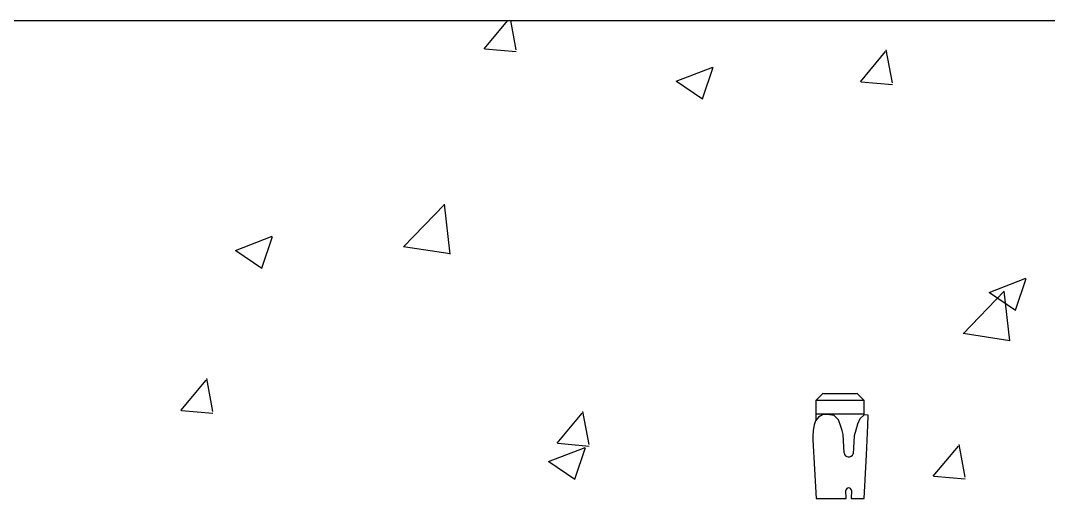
# Model space of a CAD drawing. Header units: millimetres. Extents: x -633009578 to 5705885, y -633235091 to 2571734.
# Drawn here: x 2455981 to 2458428, y 2005693 to 2006831 of the extents above; entities that cross this region are included whole.
import ezdxf

# ---------------------------------------------------------------- set-up
doc = ezdxf.new("R2010")
doc.units = ezdxf.units.MM
doc.header["$LTSCALE"] = 1000
doc.header["$MEASUREMENT"] = 0
doc.layers.get('0').update_dxf_attribs({"color": 9})
doc.layers.add('E-WIRE-系统', color=3, linetype='Continuous')

# ---------------------------------------------------------------- blocks, each defined once
blk = doc.blocks.new('G$CF4FACE3C')
at = {"layer": 'E-WIRE-系统', "color": 4}
for p, q in [((-14892.9, 9365.1), (-5378.4, 9365.1)), ((-7269.7, 9304.4), (-7218.8, 9365.1)), ((-7200.8, 9302), (-7212.5, 9365.1)), ((-7268.3, 9304.3), (-7200.8, 9298.4)), ((-6460, 9233.5), (-6405.6, 9298.4)), ((-6391.1, 9231.1), (-6404.2, 9301.9)), ((-6856.7, 9234.4), (-6777.7, 9264.8)), ((-6800, 9196.3), (-6777.1, 9264.5)), ((-6856.1, 9234.4), (-6800, 9196.5)), ((-6458.6, 9233.5), (-6391.1, 9227.6)), ((-7443.3, 8877.9), (-7355.4, 8969.5)), ((-7343, 8862.5), (-7355.5, 8969.7)), ((-7805.2, 8870.3), (-7726.2, 8900.7)), ((-7748.5, 8832.2), (-7725.6, 8900.4)), ((-7443.6, 8879), (-7343.2, 8863.4)), ((-7804.7, 8870.3), (-7748.5, 8832.4)), ((-6182.9, 8779.9), (-6103.8, 8810.3)), ((-6126.1, 8741.8), (-6103.2, 8810)), ((-6238.5, 8691), (-6150.5, 8782.7)), ((-6182.3, 8779.9), (-6126.1, 8742)), ((-6138.2, 8675.6), (-6150.7, 8782.8)), ((-6238.7, 8692.2), (-6138.3, 8676.6)), ((-7922.8, 8526), (-7868.4, 8590.9)), ((-7853.9, 8523.6), (-7867, 8594.4)), ((-7921.4, 8526), (-7853.9, 8520.1)), ((-7113.1, 8455.2), (-7058.7, 8520.1)), ((-7044.2, 8452.8), (-7057.3, 8523.6)), ((-7111.7, 8455.2), (-7044.2, 8449.3)), ((-7131.4, 8415.8), (-7052.3, 8446.2)), ((-7074.7, 8377.6), (-7051.8, 8445.9)), ((-6303.4, 8384.4), (-6249, 8449.2)), ((-6234.5, 8382), (-6247.5, 8452.7)), ((-7130.8, 8415.8), (-7074.6, 8377.9)), ((-6301.9, 8384.3), (-6234.5, 8378.4))]:
    blk.add_line(p, q, dxfattribs=at)
at = {"layer": 'E-WIRE-系统'}
for p, q in [((-6540.4, 8562.7), (-6556, 8547.1)), ((-6452, 8547.1), (-6556, 8547.1)), ((-6556, 8547.1), (-6556, 8504.6)), ((-6539.5, 8562.6), (-6468.4, 8562.6)), ((-6467.6, 8562.7), (-6452, 8547.1)), ((-6452, 8515.9), (-6452, 8547.1)), ((-6556.5, 8503.8), (-6559.8, 8494.7)), ((-6550, 8511.5), (-6556.5, 8503.8)), ((-6556, 8518.2), (-6452, 8518.2)), ((-6541.3, 8516.2), (-6550, 8511.5)), ((-6531.4, 8517.4), (-6541.3, 8516.2)), ((-6516.4, 8514.6), (-6531.4, 8517.4)), ((-6507.2, 8505.9), (-6516.4, 8514.6)), ((-6501.8, 8491.4), (-6507.2, 8505.9)), ((-6460.9, 8507.8), (-6466, 8496)), ((-6451.6, 8516.1), (-6460.9, 8507.8)), ((-6443.2, 8515.6), (-6451.6, 8516.1)), ((-6444.2, 8493.3), (-6443.2, 8515.6)), ((-6499.4, 8482.6), (-6501.8, 8491.4)), ((-6496.9, 8474.1), (-6499.4, 8482.6)), ((-6469.8, 8483.5), (-6473.6, 8471.5)), ((-6466, 8496), (-6469.8, 8483.5)), ((-6447.1, 8430.2), (-6444.2, 8493.3)), ((-6562.1, 8462.4), (-6555.5, 8336.4)), ((-6494.8, 8434.4), (-6496.9, 8474.1)), ((-6473.6, 8471.5), (-6475.7, 8432.4)), ((-6451.5, 8336.4), (-6447.1, 8430.2)), ((-6490.7, 8336.4), (-6491.6, 8353.8)), ((-6478.9, 8353.8), (-6479.8, 8336.4)), ((-6555.5, 8336.4), (-6490.7, 8336.4)), ((-6479.8, 8336.4), (-6451.7, 8336.4))]:
    blk.add_line(p, q, dxfattribs=at)
for centre, radius, start, end in [((-6432.3, 8469.2), 130, 168.7007, 183), ((-6485, 8435.4), 9.82, 186.1252, 342.1482), ((-6485.2, 8352.8), 6.43, 8.5979, 171.4021)]:
    blk.add_arc(centre, radius, start, end, dxfattribs=at)

msp = doc.modelspace()

# ---------------------------------------------------------------- block references
at = {"xscale": 1.10592, "yscale": 1.10592, "zscale": 1.10592}
msp.add_blockref('G$CF4FACE3C', (2465124.5, 1996473.9, -46.1), dxfattribs=at)

doc.saveas('drawing.dxf')
